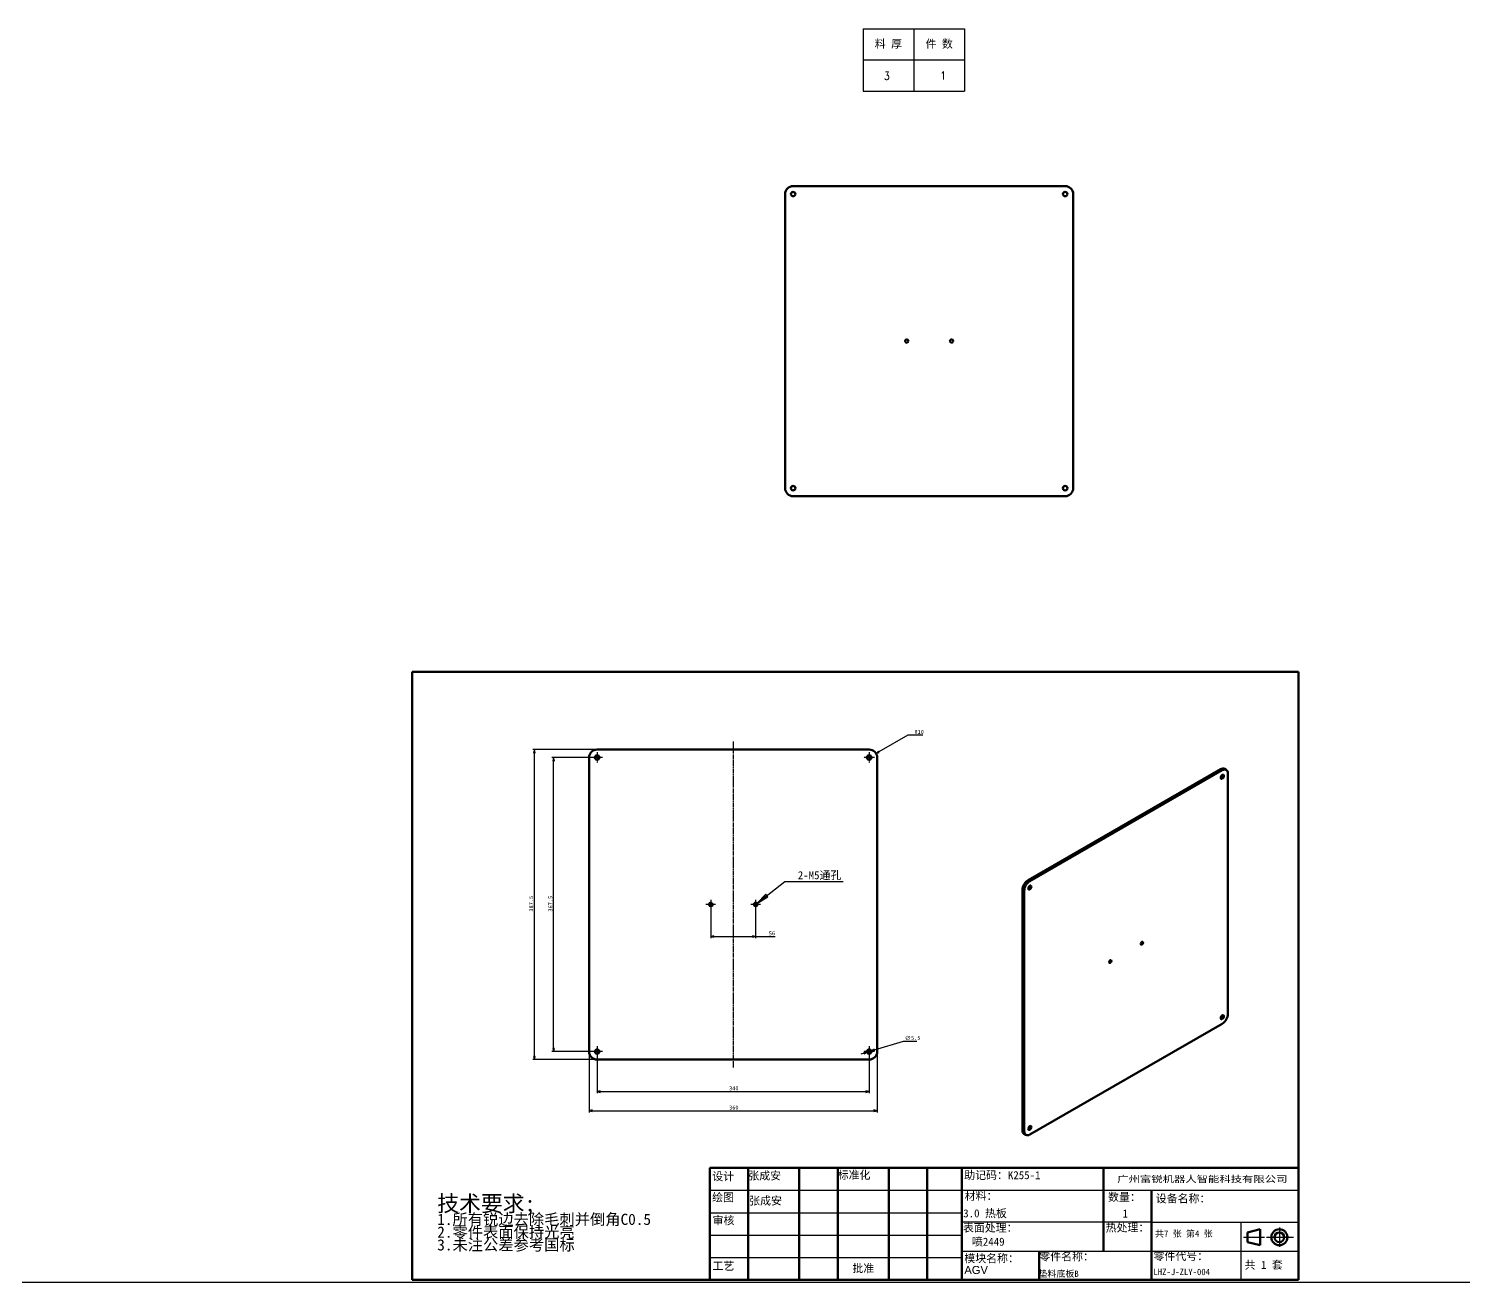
# Model space of a CAD drawing. Header units: millimetres. Extents: x 2989 to 98346, y -14444 to 9701.
# Drawn here: x 5029 to 6822, y 6378 to 7945 of the extents above; entities that cross this region are included whole.
import ezdxf
from ezdxf.enums import TextEntityAlignment as Align

# ---------------------------------------------------------------- set-up
doc = ezdxf.new("R2010")
doc.units = ezdxf.units.MM
doc.linetypes.add('CHAIN', pattern=[0.3543, 0.2362, -0.0295, 0.0591, -0.0295])
for name, color, linetype, lineweight, true_color in [('中心标记 (ISO)', 1, 'Continuous', 25, 0xff0000), ('中心线 (ISO)', 1, 'Continuous', 25, 0xff0000), ('尺寸 (ISO)', 5, 'Continuous', 25, 0x0000ff)]:
    doc.layers.add(name, color=color, linetype=linetype, lineweight=lineweight, true_color=true_color)
for name, color, linetype, lineweight in [('可见 (ISO)', 7, 'Continuous', 50), ('可见窄的 (ISO)', 7, 'Continuous', 35), ('图框 (ISO)', 7, 'Continuous', 70), ('标题 (ISO)', 7, 'Continuous', 50), ('符号 (ISO)', 7, 'Continuous', 25)]:
    doc.layers.add(name, color=color, linetype=linetype, lineweight=lineweight)
doc.styles.add('DIM', font='txt.shx', dxfattribs={"width": 0.8, "bigfont": 'bigfont.shx'})
doc.styles.get("Standard").update_dxf_attribs({"font": 'arial.ttf'})
doc.styles.add('文本样式126', font='simfang.ttf', dxfattribs={"width": 1.3})
doc.styles.add('文本样式19', font='tahoma.ttf')
doc.styles.add('文本样式91', font='simfang.ttf')
doc.styles.add('注释文本 (ISO)', font='simfang.ttf')
doc.dimstyles.new('默认 (GB)', dxfattribs={"dimscale": 2, "dimtxt": 2.5, "dimasz": 2, "dimexe": 1, "dimexo": 0, "dimgap": 0.75, "dimtad": 1, "dimtoh": 1, "dimrnd": 1e-08, "dimdsep": 46, "dimtxsty": '注释文本 (ISO)', "dimblk": 'Filled-2', "dimcen": 0.09, "dimdle": 10, "dimclrd": 256, "dimclre": 256, "dimclrt": 256, "dimaunit": 1, "dimadec": 3, "dimazin": 2, "dimtfac": 0.52, "dimtmove": 0, "dimatfit": 3, "dimldrblk": 'Filled-1', "dimfxl": 0, "dimtolj": 1, "dimlwd": -1, "dimlwe": -1, "dimarcsym": 0})
doc.dimstyles.new('默认 (GB)$7', dxfattribs={"dimscale": 4, "dimtxt": 2.5, "dimasz": 4, "dimexe": 1, "dimexo": 0, "dimgap": 0.75, "dimtad": 1, "dimtoh": 1, "dimrnd": 1e-08, "dimdsep": 46, "dimtxsty": '注释文本 (ISO)', "dimblk": 'Filled-2', "dimcen": 0.09, "dimdle": 10, "dimclrd": 256, "dimclre": 256, "dimclrt": 256, "dimaunit": 1, "dimadec": 3, "dimazin": 2, "dimtfac": 0.52, "dimtmove": 0, "dimatfit": 3, "dimldrblk": 'Filled-1', "dimfxl": 0, "dimtolj": 1, "dimlwd": -1, "dimlwe": -1, "dimarcsym": 0})

# ---------------------------------------------------------------- blocks, each defined once
blk = doc.blocks.new('图框 A3-A4')
at = {"layer": '图框 (ISO)'}
for p, q in [((287, 200), (10, 200)), ((10, 200), (10, 10)), ((287, 10), (287, 200)), ((10, 10), (287, 10))]:
    blk.add_line(p, q, dxfattribs=at)
blk = doc.blocks.new('标题栏 GB1')
at = {"layer": '标题 (ISO)'}
for p, q in [((194.57, 65.23), (194.57, 72.23)), ((194.57, 72.23), (378.57, 72.23)), ((206.57, 65.23), (206.57, 72.23)), ((222.57, 65.23), (222.57, 72.23)), ((234.57, 65.23), (234.57, 72.23)), ((250.57, 65.23), (250.57, 72.23)), ((262.57, 65.23), (262.57, 72.23)), ((273.31, 65.23), (273.31, 72.23)), ((317.57, 65.23), (317.57, 72.23)), ((378.57, 72.23), (378.57, 65.23)), ((194.57, 37.23), (194.57, 65.23)), ((206.57, 37.23), (206.57, 65.23)), ((222.57, 44.23), (222.57, 65.23)), ((234.57, 37.23), (234.57, 65.23)), ((250.57, 37.23), (250.57, 65.23)), ((262.57, 37.23), (262.57, 65.23)), ((273.31, 65.23), (273.31, 37.23)), ((317.57, 55.23), (317.57, 65.23)), ((378.57, 65.23), (378.57, 37.23)), ((317.57, 55.23), (317.57, 46.23)), ((366.57, 53.06), (362.57, 52.06)), ((362.57, 52.06), (362.57, 49.06)), ((366.57, 48.06), (366.57, 53.06)), ((297.57, 46.23), (297.57, 37.23)), ((362.57, 49.06), (366.57, 48.06)), ((222.57, 44.23), (222.57, 37.23)), ((378.57, 37.23), (194.57, 37.23))]:
    blk.add_line(p, q, dxfattribs=at)
at = {"layer": '标题 (ISO)', "lineweight": 25}
for p, q in [((194.57, 65.23), (273.31, 65.23)), ((273.31, 65.23), (378.57, 65.23)), ((194.57, 58.23), (273.31, 58.23)), ((332.57, 55.23), (273.31, 55.23)), ((332.57, 55.23), (378.57, 55.23)), ((360.57, 55.23), (360.57, 46.23)), ((194.57, 51.23), (273.31, 51.23)), ((361.32, 50.56), (367.88, 50.56)), ((368.55, 50.56), (370.07, 50.56)), ((370.07, 50.56), (376.97, 50.56)), ((372.58, 53.56), (372.58, 47.56)), ((273.31, 46.23), (378.57, 46.23)), ((360.57, 46.23), (360.57, 37.23)), ((194.57, 44.23), (273.31, 44.23))]:
    blk.add_line(p, q, dxfattribs=at)
at = {"layer": '标题 (ISO)', "lineweight": 50}
blk.add_line((332.57, 65.23), (332.57, 37.23), dxfattribs=at)
at = {"layer": '标题 (ISO)'}
for radius in [2.5, 1.5]:
    blk.add_circle((372.57, 50.56), radius, dxfattribs=at)
at = {"layer": '标题 (ISO)', "style": '文本样式126', "width": 1.3}
blk.add_text('广州富锐机器人智能科技有限公司', height=2, dxfattribs=at).set_placement((348.5, 68.73), align=Align.MIDDLE_CENTER)
at = {"layer": '标题 (ISO)', "char_height": 2.5, "style": '注释文本 (ISO)'}
for s, insert, attachment_point in [('\\f仿宋|b0|i0;设计', (195.38, 70.83), 1), ('张成安', (206.66, 71.05), 1), ('\\f仿宋|b0|i0;标准化', (234.57, 71.28), 1), ('助记码：K255-1', (274.11, 71.21), 1), ('\\f仿宋|b0|i0;绘图', (195.35, 64.28), 1), ('张成安', (206.92, 63.22), 1), ('\\f仿宋|b0|i0;材料：', (274.24, 64.72), 1), ('\\f仿宋|b0|i0;数量：', (319.04, 64.37), 1), ('\\f仿宋|b0|i0;审核', (195.48, 57.07), 1), ('\\f仿宋|b0|i0;热处理：', (318.29, 54.82), 1), ('\\f仿宋|b0|i0;零件名称：', (297.57, 45.8), 1), ('\\f仿宋|b0|i0;零件代号：', (333.25, 45.9), 1), ('\\f仿宋|b0|i0;批准', (242.57, 40.73), 5)]:
    blk.add_mtext(s, dxfattribs=dict(at, insert=insert, attachment_point=attachment_point))
at = {"layer": '标题 (ISO)', "char_height": 2.5, "attachment_point": 1, "style": '注释文本 (ISO)'}
for s, insert, line_spacing_factor in [('设备名称：\\P', (333.96, 63.91), 0.856364), ('模块名称：\\P\\fArial|b0|i0;\\H2.5000;AGV', (274.14, 45.23), 0.872369)]:
    blk.add_mtext(s, dxfattribs=dict(at, insert=insert, line_spacing_factor=line_spacing_factor))
at = {"layer": '标题 (ISO)', "attachment_point": 1, "style": '注释文本 (ISO)'}
for s, insert, char_height, width in [('\\f仿宋|b0|i0;表面处理：', (273.7, 54.78), 2.5, 18.7135), ('\\f仿宋|b0|i0;\\H2.0000;共7 张 第4 张', (333.72, 52.69), 2, 27.2374), ('\\f仿宋|b0|i0;工艺', (195.45, 42.85), 2.5, 7.4854), ('  共 1 套', (358.32, 43.18), 2.5, 17.7919)]:
    blk.add_mtext(s, dxfattribs=dict(at, insert=insert, char_height=char_height, width=width))
at = {"layer": '标题 (ISO)'}
for tag, p, height, style in [('材料_001', (273.59, 56.78), 2.5, '注释文本 (ISO)'), ('零件代号_001', (297.34, 38.16), 2, '文本样式91'), ('描述_001', (333.22, 38.74), 2, '文本样式91')]:
    blk.add_attdef(tag, p, '', height=height, dxfattribs=dict(at, style=style))
at = {"layer": '标题 (ISO)', "style": '文本样式91'}
blk.add_attdef('热处理', text='', height=2, dxfattribs=at).set_placement((318.2, 50.63), align=Align.TOP_LEFT)
at = {"layer": '标题 (ISO)', "style": '文本样式19'}
for tag, p in [('工程核准人', (256.57, 40.73)), ('工程批准日期', (267.94, 40.73))]:
    blk.add_attdef(tag, text='', height=1, dxfattribs=at).set_placement(p, align=Align.MIDDLE_CENTER)
blk = doc.blocks.new('Filled-2')
at = {"color": 0}
for p, q in [((0, 0), (-1, 0.25)), ((-1, 0.25), (-1, -0.25)), ((-1, 0), (0, 0)), ((-1, -0.25), (0, 0))]:
    blk.add_line(p, q, dxfattribs=at)
at = {"color": 0, "flags": 128}
blk.add_lwpolyline([(-1, -0.25), (0, 0), (-1, 0.25), (-1, -0.25)], dxfattribs=at)
at = {"color": 0}
blk.add_solid([(-1, -0.25), (0, 0), (-1, 0.25), (-1, -0.25)], dxfattribs=at)
blk = doc.blocks.new('*D28')
at = {"layer": 'Defpoints', "color": 0, "transparency": 16777216}
for p in [(5729.9, 6666.4), (6089.9, 6666.4), (6089.9, 6592.4)]:
    blk.add_point(p, dxfattribs=at)
at = {"layer": '尺寸 (ISO)', "transparency": 16777216}
for p, q in [((5729.9, 6666.4), (5729.9, 6590.4)), ((6089.9, 6666.4), (6089.9, 6590.4)), ((5733.9, 6592.4), (6085.9, 6592.4))]:
    blk.add_line(p, q, dxfattribs=at)
at = {"layer": '尺寸 (ISO)', "transparency": 16777216, "xscale": 4, "yscale": 4, "zscale": 4, "rotation": 180}
blk.add_blockref('Filled-2', (5729.9, 6592.4), dxfattribs=at)
at = {"layer": '尺寸 (ISO)', "transparency": 16777216, "xscale": 4, "yscale": 4, "zscale": 4}
blk.add_blockref('Filled-2', (6089.9, 6592.4), dxfattribs=at)
at = {"layer": '尺寸 (ISO)', "transparency": 16777216, "insert": (5904.9, 6599), "char_height": 5, "attachment_point": 1, "style": '注释文本 (ISO)'}
blk.add_mtext('\\A1;360', dxfattribs=at)
blk = doc.blocks.new('Filled-1')
at = {"color": 0}
for p, q in [((0, 0), (-1, 0.125)), ((-1, 0.125), (-1, -0.125)), ((-1, 0), (0, 0)), ((-1, -0.125), (0, 0))]:
    blk.add_line(p, q, dxfattribs=at)
at = {"color": 0, "flags": 128}
blk.add_lwpolyline([(-1, -0.125), (0, 0), (-1, 0.125), (-1, -0.125)], dxfattribs=at)
at = {"color": 0}
blk.add_solid([(-1, -0.125), (0, 0), (-1, 0.125), (-1, -0.125)], dxfattribs=at)
blk = doc.blocks.new('*D29')
at = {"layer": 'Defpoints', "color": 0, "transparency": 16777216}
for p in [(5661.5, 7043.9), (5739.9, 7043.9), (5739.9, 6656.4)]:
    blk.add_point(p, dxfattribs=at)
at = {"layer": '尺寸 (ISO)', "transparency": 16777216}
for p, q in [((5739.9, 7043.9), (5659.5, 7043.9)), ((5661.5, 6660.4), (5661.5, 7039.9)), ((5739.9, 6656.4), (5659.5, 6656.4))]:
    blk.add_line(p, q, dxfattribs=at)
at = {"layer": '尺寸 (ISO)', "transparency": 16777216, "xscale": 4, "yscale": 4, "zscale": 4}
for p, rotation in [((5661.5, 7043.9), 90), ((5661.5, 6656.4), 270)]:
    blk.add_blockref('Filled-2', p, dxfattribs=dict(at, rotation=rotation))
at = {"layer": '尺寸 (ISO)', "transparency": 16777216, "insert": (5654.9, 6841.4), "char_height": 5, "attachment_point": 1, "rotation": 90, "style": '注释文本 (ISO)'}
blk.add_mtext('\\A1;387.5', dxfattribs=at)
blk = doc.blocks.new('*D30')
at = {"layer": 'Defpoints', "color": 0, "transparency": 16777216}
for p in [(5739.9, 6666.4), (6079.9, 6666.4), (6079.9, 6616.4)]:
    blk.add_point(p, dxfattribs=at)
at = {"layer": '尺寸 (ISO)', "transparency": 16777216}
for p, q in [((5739.9, 6666.4), (5739.9, 6614.4)), ((6079.9, 6666.4), (6079.9, 6614.4)), ((5743.9, 6616.4), (6075.9, 6616.4))]:
    blk.add_line(p, q, dxfattribs=at)
at = {"layer": '尺寸 (ISO)', "transparency": 16777216, "xscale": 4, "yscale": 4, "zscale": 4, "rotation": 180}
blk.add_blockref('Filled-2', (5739.9, 6616.4), dxfattribs=at)
at = {"layer": '尺寸 (ISO)', "transparency": 16777216, "xscale": 4, "yscale": 4, "zscale": 4}
blk.add_blockref('Filled-2', (6079.9, 6616.4), dxfattribs=at)
at = {"layer": '尺寸 (ISO)', "transparency": 16777216, "insert": (5904.9, 6623), "char_height": 5, "attachment_point": 1, "style": '注释文本 (ISO)'}
blk.add_mtext('\\A1;340', dxfattribs=at)
blk = doc.blocks.new('*D31')
at = {"layer": 'Defpoints', "color": 0, "transparency": 16777216}
for p in [(5685.5, 7033.9), (5739.9, 7033.9), (5739.9, 6666.4)]:
    blk.add_point(p, dxfattribs=at)
at = {"layer": '尺寸 (ISO)', "transparency": 16777216}
for p, q in [((5739.9, 7033.9), (5683.5, 7033.9)), ((5685.5, 6670.4), (5685.5, 7029.9)), ((5739.9, 6666.4), (5683.5, 6666.4))]:
    blk.add_line(p, q, dxfattribs=at)
at = {"layer": '尺寸 (ISO)', "transparency": 16777216, "xscale": 4, "yscale": 4, "zscale": 4}
for p, rotation in [((5685.5, 7033.9), 90), ((5685.5, 6666.4), 270)]:
    blk.add_blockref('Filled-2', p, dxfattribs=dict(at, rotation=rotation))
at = {"layer": '尺寸 (ISO)', "transparency": 16777216, "insert": (5678.9, 6841.4), "char_height": 5, "attachment_point": 1, "rotation": 90, "style": '注释文本 (ISO)'}
blk.add_mtext('\\A1;367.5', dxfattribs=at)
blk = doc.blocks.new('*D32')
at = {"layer": 'Defpoints', "color": 0, "transparency": 16777216}
for p in [(6079.9, 7033.9), (6088.6, 7038.9)]:
    blk.add_point(p, dxfattribs=at)
at = {"layer": '尺寸 (ISO)', "transparency": 16777216}
for p, q in [((6128.3, 7061.9), (6092, 7040.9)), ((6146.9, 7061.9), (6128.3, 7061.9))]:
    blk.add_line(p, q, dxfattribs=at)
at = {"layer": '尺寸 (ISO)', "transparency": 16777216, "xscale": 4, "yscale": 4, "zscale": 4, "rotation": 209.9999999999883}
blk.add_blockref('Filled-2', (6088.6, 7038.9), dxfattribs=at)
at = {"layer": '尺寸 (ISO)', "transparency": 16777216, "insert": (6136.5, 7068.4), "char_height": 5, "attachment_point": 1, "style": '注释文本 (ISO)'}
blk.add_mtext('\\A1;R10', dxfattribs=at)
blk = doc.blocks.new('*D33')
at = {"layer": 'Defpoints', "color": 0, "transparency": 16777216}
for p in [(6077.3, 6665.6), (6082.5, 6667.2)]:
    blk.add_point(p, dxfattribs=at)
at = {"layer": '尺寸 (ISO)', "transparency": 16777216}
for p, q in [((6086.4, 6668.4), (6122.9, 6679.4)), ((6122.9, 6679.4), (6139.4, 6679.4)), ((6073.5, 6664.4), (6069.6, 6663.3)), ((6077.3, 6665.6), (6082.5, 6667.2))]:
    blk.add_line(p, q, dxfattribs=at)
at = {"layer": '尺寸 (ISO)', "transparency": 16777216, "xscale": 4, "yscale": 4, "zscale": 4}
for p, rotation in [((6077.3, 6665.6), 16.85431181585012), ((6082.5, 6667.2), 196.8543118158501)]:
    blk.add_blockref('Filled-2', p, dxfattribs=dict(at, rotation=rotation))
at = {"layer": '尺寸 (ISO)', "transparency": 16777216, "insert": (6124.4, 6686), "char_height": 5, "attachment_point": 1, "style": '注释文本 (ISO)'}
blk.add_mtext('\\A1;∅5.5', dxfattribs=at)
blk = doc.blocks.new('*D34')
at = {"layer": 'Defpoints', "color": 0, "transparency": 16777216}
for p in [(5881.9, 6850.2), (5937.9, 6850.2), (5881.9, 6810.2)]:
    blk.add_point(p, dxfattribs=at)
at = {"layer": '尺寸 (ISO)', "transparency": 16777216}
for p, q in [((5881.9, 6850.2), (5881.9, 6808.2)), ((5937.9, 6850.2), (5937.9, 6808.2)), ((5885.9, 6810.2), (5933.9, 6810.2)), ((5937.9, 6810.2), (5962.5, 6810.2))]:
    blk.add_line(p, q, dxfattribs=at)
at = {"layer": '尺寸 (ISO)', "transparency": 16777216, "xscale": 4, "yscale": 4, "zscale": 4, "rotation": 180}
blk.add_blockref('Filled-2', (5881.9, 6810.2), dxfattribs=at)
at = {"layer": '尺寸 (ISO)', "transparency": 16777216, "xscale": 4, "yscale": 4, "zscale": 4}
blk.add_blockref('Filled-2', (5937.9, 6810.2), dxfattribs=at)
at = {"layer": '尺寸 (ISO)', "transparency": 16777216, "insert": (5954.5, 6816.7), "char_height": 5, "attachment_point": 1, "style": '注释文本 (ISO)'}
blk.add_mtext('\\A1;56', dxfattribs=at)
blk = doc.blocks.new('加工')
at = {"layer": '符号 (ISO)', "insert": (-36.68, 11.05), "char_height": 2.5, "width": 80.4946, "attachment_point": 1, "line_spacing_factor": 0.683636, "style": '注释文本 (ISO)'}
blk.add_mtext('{\\H2x;技术要求;\\P\\H0.7x;1.所有锐边去除毛刺并倒角C0.5\\H2.12498x; \\H0.47059x;\\P2.零件表面保持光亮\\H1.84035x; \\H0.54337x;\\P3.未注公差参考国标\\H1.80945x; }', dxfattribs=at)
blk = doc.blocks.new('*T27')
at = {"color": 0, "linetype": 'ByBlock', "lineweight": -2, "transparency": 16777216}
for p, q in [((0, 0), (127, 0)), ((0, 0), (0, -78)), ((63.5, 0), (63.5, -78)), ((127, 0), (127, -78)), ((0, -39), (127, -39)), ((0, -78), (127, -78))]:
    blk.add_line(p, q, dxfattribs=at)
at = {"color": 0, "transparency": 16777216, "char_height": 10, "width": 60.5, "attachment_point": 5}
for s, insert in [('{\\fSimSun|b0|i0|c134|p2;料 厚}', (31.75, -19.5)), ('{\\fSimSun|b0|i0|c134|p2;件 数}', (95.25, -19.5))]:
    blk.add_mtext(s, dxfattribs=dict(at, insert=insert))
blk = doc.blocks.new('拆图参数')
blk.add_blockref('*T27', (-63.5, 78))
at = {"style": 'DIM', "width": 0.8}
blk.add_attdef('6', text='', height=10, dxfattribs=at).set_placement((-37.1, 18.9), align=Align.MIDDLE_LEFT)
blk.add_attdef('1', text='', height=10, dxfattribs=at).set_placement((36.6, 19.3), align=Align.MIDDLE_CENTER)

msp = doc.modelspace()

# ---------------------------------------------------------------- linework, layer by layer
msp.add_line((2988.9631, 6378.0578), (54625.9527, 6378.0578))
at = {"layer": '中心标记 (ISO)', "linetype": 'CHAIN', "ltscale": 3.750225}
for p, q in [((5746.6673, 7033.9005), (5733.1673, 7033.9005)), ((5739.9173, 7040.6505), (5739.9173, 7027.1505)), ((6086.6673, 7033.9005), (6073.1673, 7033.9005)), ((6079.9173, 7040.6505), (6079.9173, 7027.1505)), ((5739.9173, 6673.1505), (5739.9173, 6659.6505)), ((6079.9173, 6673.1505), (6079.9173, 6659.6505)), ((5746.6673, 6666.4005), (5733.1673, 6666.4005)), ((6086.6673, 6666.4005), (6073.1673, 6666.4005))]:
    msp.add_line(p, q, dxfattribs=at)
at = {"layer": '中心标记 (ISO)', "linetype": 'CHAIN', "ltscale": 3.370748}
for p, q in [((5887.9843, 6850.1505), (5875.8503, 6850.1505)), ((5881.9173, 6856.2175), (5881.9173, 6844.0835)), ((5943.9843, 6850.1505), (5931.8503, 6850.1505)), ((5937.9173, 6856.2175), (5937.9173, 6844.0835))]:
    msp.add_line(p, q, dxfattribs=at)
at = {"layer": '中心线 (ISO)', "linetype": 'CHAIN', "ltscale": 23.990969}
msp.add_line((5909.9173, 7053.9005), (5909.9173, 6646.4005), dxfattribs=at)
at = {"layer": '可见 (ISO)'}
for p, q in [((6324.8885, 7748.0154), (5984.8885, 7748.0154)), ((5974.8885, 7738.0154), (5974.8885, 7370.5154)), ((6334.8885, 7370.5154), (6334.8885, 7738.0154)), ((5984.8885, 7360.5154), (6324.8885, 7360.5154)), ((5729.9173, 7033.9005), (5729.9173, 6666.4005)), ((6079.9173, 7043.9005), (5739.9173, 7043.9005)), ((6089.9173, 6666.4005), (6089.9173, 7033.9005)), ((6278.6573, 6880.7662), (6519.0736, 7019.2127)), ((6521.1949, 7017.9911), (6280.7786, 6879.5446)), ((6524.0639, 7019.7031), (6526.1852, 7018.4815)), ((6528.266, 6713.439), (6528.266, 7013.8876)), ((6271.5862, 6568.0702), (6271.5862, 6868.5187)), ((6273.7075, 6867.2972), (6273.7075, 6566.8486)), ((6280.7786, 6562.7451), (6521.1949, 6701.1916)), ((5739.9173, 6656.4005), (6079.9173, 6656.4005)), ((6273.667, 6563.4763), (6275.7883, 6562.2547))]:
    msp.add_line(p, q, dxfattribs=at)
for centre, radius in [((5984.8885, 7738.0154), 2.75), ((6324.8885, 7738.0154), 2.75), ((6126.8885, 7554.2654), 2.067), ((6182.8885, 7554.2654), 2.067), ((5984.8885, 7370.5154), 2.75), ((6324.8885, 7370.5154), 2.75), ((5739.9173, 7033.9005), 2.75), ((6079.9173, 7033.9005), 2.75), ((5881.9173, 6850.1505), 2.067), ((5937.9173, 6850.1505), 2.067), ((5739.9173, 6666.4005), 2.75), ((6079.9173, 6666.4005), 2.75)]:
    msp.add_circle(centre, radius, dxfattribs=at)
for centre, start, end in [((5984.8885, 7738.0154), 90, 180), ((6324.8885, 7738.0154), 0, 90), ((5984.8885, 7370.5154), 180, 270), ((6324.8885, 7370.5154), 270, 0), ((5739.9173, 7033.9005), 90, 180), ((6079.9173, 7033.9005), 0, 90), ((5739.9173, 6666.4005), 180, 270), ((6079.9173, 6666.4005), 270, 0)]:
    msp.add_arc(centre, 10, start, end, dxfattribs=at)
for centre, major_axis in [((6521.1949, 7009.8157), (1.3723, 2.3831)), ((6280.7786, 6871.3691), (1.3723, 2.3831)), ((6420.7857, 6801.7696), (1.0315, 1.7912)), ((6381.1878, 6778.9666), (1.0315, 1.7912)), ((6521.1949, 6709.3671), (1.3723, 2.3831)), ((6280.7786, 6570.9205), (1.3723, 2.3831))]:
    msp.add_ellipse(centre, major_axis=major_axis, ratio=0.578093116, dxfattribs=at)
for centre, major_axis, start_param, end_param in [((6519.0736, 7011.0372), (4.9903, 8.6658), 0, 0.783464455), ((6519.0736, 7011.0372), (1.3723, 2.3831), 4.020280053, 5.404497907), ((6521.1949, 7009.8157), (4.9903, 8.6658), 5.495853435, 7.066649762), ((6278.6573, 6872.5907), (-4.9903, -8.6658), 3.925057109, 5.495853435), ((6280.7786, 6871.3691), (4.9903, 8.6658), 0.783464455, 2.354260782), ((6278.6573, 6872.5907), (1.3723, 2.3831), 4.020280053, 5.404497907), ((6519.0736, 6710.5887), (1.3723, 2.3831), 4.020280053, 5.404497907), ((6521.1949, 6709.3671), (-4.9903, -8.6658), 0.783464455, 2.354260782), ((6278.6573, 6572.1421), (-4.9903, -8.6658), 5.495853435, 6.283185307), ((6280.7786, 6570.9205), (-4.9903, -8.6658), 5.495853435, 7.066649762), ((6278.6573, 6572.1421), (1.3723, 2.3831), 4.020280053, 5.404497907)]:
    msp.add_ellipse(centre, major_axis=major_axis, ratio=0.578093116, start_param=start_param, end_param=end_param, dxfattribs=at)
at = {"layer": '可见窄的 (ISO)'}
for p, q in [((6519.0736, 7019.2127), (6521.1949, 7017.9911)), ((6271.5862, 6868.5187), (6273.7075, 6867.2972)), ((6280.7786, 6879.5446), (6278.6573, 6880.7662)), ((6273.7075, 6566.8486), (6271.5862, 6568.0702))]:
    msp.add_line(p, q, dxfattribs=at)
for centre in [(5881.9173, 6850.1505), (5937.9173, 6850.1505)]:
    msp.add_arc(centre, 2.5, 280, 190, dxfattribs=at)

# ---------------------------------------------------------------- block references
msp.add_blockref('拆图参数', (6135.7025, 7866.7229)).add_auto_attribs({'1': '1', '6': '3'})
at = {"xscale": 4, "yscale": 4, "zscale": 4}
for name, p in [('图框 A3-A4', (5468.5759, 6341.0107)), ('加工', (5686.801, 6442.3493))]:
    msp.add_blockref(name, p, dxfattribs=at)
ref = msp.add_blockref('标题栏 GB1', (5102.2913, 6232.1099), dxfattribs=dict(xscale=4, yscale=4, zscale=4))
ref.add_attrib('零件代号_001', '垫料底板B', (6291.6159, 6384.7695), dxfattribs={"layer": '标题 (ISO)', "height": 8, "style": '文本样式91'})
ref.add_attrib('描述_001', 'LHZ-J-ZLY-004', (6435.1827, 6387.0697), dxfattribs={"layer": '标题 (ISO)', "height": 8, "style": '文本样式91'})
ref.add_attrib('材料_001', '3.0 热板', (6197.4553, 6459.2412), dxfattribs={"layer": '标题 (ISO)', "height": 10, "style": '注释文本 (ISO)'})

# ---------------------------------------------------------------- texts
at = {"layer": '符号 (ISO)', "insert": (5990.6615, 6891.8057), "char_height": 10, "width": 60.481872, "attachment_point": 1, "line_spacing_factor": 0.4375, "style": '注释文本 (ISO)'}
msp.add_mtext('{2-M5通孔}', dxfattribs=at)
at = {"layer": '符号 (ISO)', "insert": (6396.5759, 6469.0107), "char_height": 10, "attachment_point": 1, "style": '注释文本 (ISO)'}
msp.add_mtext('{1}', dxfattribs=at)
at = {"layer": '符号 (ISO)', "insert": (6208.342, 6433.8349), "char_height": 10, "width": 44.912281, "attachment_point": 1, "style": '注释文本 (ISO)'}
msp.add_mtext('{喷2449}', dxfattribs=at)

# ---------------------------------------------------------------- dimensions: what is measured, and where the dimension line sits
at = {"layer": '尺寸 (ISO)'}
dim = msp.add_radius_dim(center=(6079.9173, 7033.9005), mpoint=(6088.5776, 7038.9005), dimstyle='默认 (GB)', override={"dimtih": 1, "dimdec": 2, "dimcen": 0, "dimtp": 0, "dimtm": 0, "dimtdec": 2, "dimtofl": 0}, dxfattribs=at)
dim.commit()
dim.dimension.update_dxf_attribs({"geometry": '*D32', "text_midpoint": (6141.706, 7061.8542), "dimtype": 164})
for base, p1, p2, angle, override, picture, middle in [((5661.4635, 7043.9005), (5739.9173, 6656.4005), (5739.9173, 7043.9005), 270, {"dimtoh": 0, "dimdec": 2, "dimtp": 0, "dimtm": 0, "dimtdec": 2, "dimtofl": 0, "dimatfit": 1}, '*D29', (5661.4635, 6850.0705)), ((5685.4635, 7033.9005), (5739.9173, 6666.4005), (5739.9173, 7033.9005), 90, {"dimtoh": 0, "dimdec": 2, "dimtp": 0, "dimtm": 0, "dimtdec": 2, "dimtofl": 0, "dimatfit": 1}, '*D31', (5685.4635, 6850.1105)), ((5881.9173, 6810.1505), (5937.9173, 6850.1505), (5881.9173, 6850.1505), 180, {"dimtoh": 0, "dimdec": 2, "dimtp": 0, "dimtm": 0, "dimtdec": 2, "dimtofl": 0, "dimatfit": 2}, '*D34', (5957.7755, 6810.1505)), ((6089.9173, 6592.4005), (5729.9173, 6666.4005), (6089.9173, 6666.4005), 180, {"dimtoh": 0, "dimdec": 2, "dimtp": 0, "dimtm": 0, "dimtdec": 2, "dimtofl": 0, "dimatfit": 1}, '*D28', (5909.9973, 6592.4005)), ((6079.9173, 6616.4005), (5739.9173, 6666.4005), (6079.9173, 6666.4005), 180, {"dimtoh": 0, "dimdec": 2, "dimtp": 0, "dimtm": 0, "dimtdec": 2, "dimtofl": 0, "dimatfit": 1}, '*D30', (5909.9573, 6616.4005))]:
    dim = msp.add_linear_dim(base=base, p1=p1, p2=p2, angle=angle, dimstyle='默认 (GB)', override=override, dxfattribs=at)
    dim.commit()
    dim.dimension.update_dxf_attribs({"geometry": picture, "text_midpoint": middle, "dimtype": 160})
dim = msp.add_diameter_dim_2p(p1=(6077.2855, 6665.6031), p2=(6082.5492, 6667.1978), dimstyle='默认 (GB)', override={"dimtih": 1, "dimdec": 2, "dimlfac": 1, "dimtp": 0, "dimtm": 0, "dimtdec": 2, "dimatfit": 2}, dxfattribs=at)
dim.commit()
dim.dimension.update_dxf_attribs({"geometry": '*D33', "text_midpoint": (6131.9009, 6679.421), "dimtype": 163})

# ---------------------------------------------------------------- leaders
at = {"layer": '符号 (ISO)', "annotation_type": 0, "has_hookline": 1, "hookline_direction": 0, "text_width": 56.7429}
msp.add_leader([(5939.3789, 6851.6121), (5974.6615, 6878.9021), (5990.6615, 6878.9021)], dimstyle='默认 (GB)$7', override={"dimgap": 0, "dimtad": 1}, dxfattribs=at)

doc.saveas('drawing.dxf')
